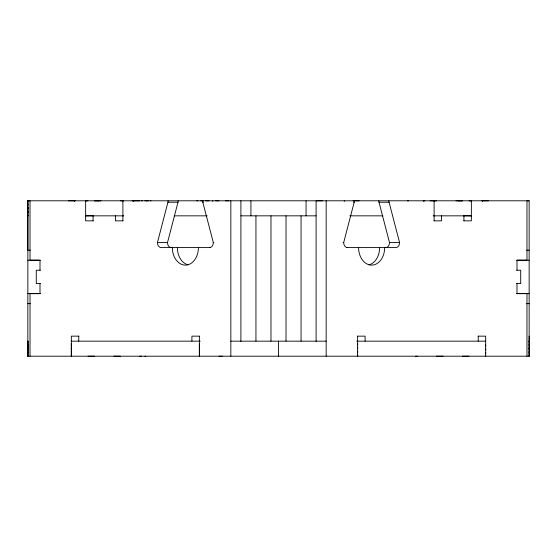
<?xml version="1.0" encoding="UTF-8"?>
<svg xmlns="http://www.w3.org/2000/svg" width="557" height="557" viewBox="0 0 557 557"><rect width="100%" height="100%" fill="white"/><g stroke="black" fill="none" stroke-linecap="round" stroke-linejoin="round"><path stroke-width="0.84" d="M27.85 352.442L27.85 353.382L27.85 347.742L27.85 349.622L27.85 348.682M27.85 344.922L27.85 345.862L27.85 343.982L27.857 346.802M40 270.222L40.007 260.196L30.022 260.196L30.022 200.798M357.636 354.948L357.636 356.202L357.636 336.15M357.636 352.442L357.636 351.188M357.636 348.682L357.636 347.429M357.636 344.922L357.636 343.669M485.683 353.695L485.683 352.442M485.683 349.935L485.683 348.682M485.683 346.175L485.683 344.922M517 283.59L516.993 293.616L526.978 293.616L526.978 356.202M529.15 336.15L529.15 356.202L27.85 356.202L27.85 200.798L529.15 200.798L529.15 356.202L529.15 355.262M529.15 351.502L529.15 353.382M529.15 349.622L529.15 347.742M529.15 343.982L529.15 345.862M27.85 205.498L27.85 203.618M71.317 354.948L71.317 356.202L71.317 336.15L78.864 336.15M71.317 351.188L71.317 353.695M71.317 347.429L71.317 349.935M71.317 343.669L71.317 346.175M199.364 347.429L199.364 349.935M199.364 343.669L199.364 346.175M199.364 354.948L199.364 356.202L199.364 336.15M199.364 351.188L199.364 353.695M529.15 348.682L529.15 348.216M27.85 355.262L27.857 356.202L27.857 354.322M210.219 247.587L161.161 247.587A5.013 3.725 90 0 1 157.436 242.573L167.929 202.233A5.013 3.725 90 0 0 168.082 200.798M171.222 247.587A5.013 3.725 90 0 1 167.497 242.573L177.989 202.233A5.013 3.725 90 0 0 178.143 200.798M347.415 247.587A5.013 3.725 -90 0 1 343.69 242.573L354.182 202.233A5.013 3.725 -90 0 0 354.336 200.798M141.394 200.798L142.202 200.798M150.153 200.798L150.961 200.798M353.11 200.798L353.918 200.798M145.551 356.202L144.931 356.202M202.804 200.798L203.521 200.798M355.742 200.798L356.341 200.798M94.864 200.798L96.542 200.798M132.113 200.798L133.791 200.798M144.931 200.798L145.551 200.798M146.811 200.798L147.431 200.798M147.737 200.798L148.329 200.798M146.178 200.798L147.313 200.798M196.837 200.798L197.972 200.798M200.812 200.798L201.947 200.798M356.647 200.798L357.893 200.798M358.527 200.798L359.14 200.798M407.418 200.798L408.553 200.798M423.209 200.798L424.887 200.798M433.269 200.798L434.112 200.798L434.112 220.851M460.465 200.798L462.136 200.798M470.526 200.798L471.361 200.798L471.361 220.851L463.814 220.851M68.72 200.798L75.174 200.798M94.544 200.798L100.998 200.798M120.563 200.798L123.731 200.798M139.737 200.798L133.283 200.798L133.207 201.272M205.714 200.798L209.021 200.798M215.643 200.798L218.95 200.798M225.571 200.798L228.885 200.798M322.378 200.798L316.098 200.798L316.098 341.441M430.171 200.798L436.632 200.798M456.002 200.798L462.456 200.798M481.826 200.798L488.287 200.798M469.036 200.798L471.361 200.798M527.897 200.798L529.15 200.798M167.929 202.233L177.989 202.233M202.664 200.798A5.013 3.725 90 0 0 202.818 202.233L203.451 202.233M353.556 202.233L354.182 202.233M378.857 200.798A5.013 3.725 90 0 0 379.011 202.233L389.078 202.233L399.571 242.573A5.013 3.725 -90 0 1 395.846 247.587L346.788 247.587M89.83 215.838L91.508 215.838M92.344 215.838L93.186 215.838M27.857 215.838L27.85 214.898L28.128 215.838M122.993 215.838L85.639 215.838L88.995 215.838M174.167 215.838L207.141 215.838M240.903 215.838L316.098 215.838M349.859 215.838L382.833 215.838M434.014 215.838L471.361 215.838L468.012 215.838M433.269 215.838L434.112 215.838M465.492 215.838L467.17 215.838M93.186 220.851L85.639 220.851L85.639 200.798L87.964 200.798M122.993 220.851L115.445 220.851L115.445 215.838M434.014 220.851L441.562 220.851L441.562 215.838M157.436 242.573L167.497 242.573M209.585 247.587A5.013 3.725 90 0 0 213.31 242.573L213.944 242.573M343.063 242.573L343.69 242.573M385.778 247.587A5.013 3.725 -90 0 0 389.503 242.573L399.571 242.573M30.357 250.184L27.85 250.184L27.857 200.798L29.103 200.798M526.644 250.184L529.15 250.184M27.85 260.21L40.383 260.21M516.618 260.21L529.15 260.21M40.473 270.222L36.282 270.222L36.282 283.59L40.473 283.59M516.527 270.222L520.718 270.222L520.718 283.59L516.527 283.59M27.85 293.63L40.383 293.63M516.618 293.63L529.15 293.63M27.85 303.656L30.357 303.656M526.644 303.656L529.15 303.656M199.462 336.15L191.914 336.15L191.914 341.163M357.538 336.15L365.086 336.15L365.086 341.163M478.136 336.15L485.683 336.15L485.683 356.202M28.128 341.163L27.857 356.202M71.317 341.163L200.207 341.163M230.842 341.163L326.158 341.163M356.793 341.163L485.683 341.163M528.872 341.163L529.15 342.102M88.09 356.202L94.544 356.202M113.913 356.202L120.375 356.202M139.737 356.202L141.353 356.202M218.95 356.202L222.264 356.202M415.647 356.202L417.263 356.202M436.632 356.202L443.087 356.202M462.456 356.202L468.91 356.202M85.639 200.798L86.474 200.798M463.814 215.838L464.656 215.838M122.895 215.838L123.731 215.838M379.011 202.233L389.503 242.573M202.818 202.233L213.31 242.573M517 270.222L516.993 260.196L526.978 260.196L526.978 200.798M40 283.59L40.007 293.616L30.022 293.616L30.022 356.202M482.362 200.798L482.362 201.272M478.233 336.15L478.233 341.163M463.911 215.838L463.911 220.851M458.884 200.798L458.884 201.272M423.793 200.798L423.793 201.272M326.158 200.798L326.158 356.202M306.072 200.798L306.072 215.838M301.058 215.838L301.058 341.163M286.02 215.838L286.02 341.163M278.5 341.163L278.5 356.202M270.981 215.838L270.981 341.163M255.942 215.838L255.942 341.163M250.928 200.798L250.928 215.838M240.903 200.798L240.903 341.441M230.842 200.798L230.842 356.202M122.895 200.798L122.895 220.851M98.116 200.798L98.116 201.272M93.089 215.838L93.089 220.851M78.767 336.15L78.767 341.163M74.638 200.798L74.638 201.272M212.753 201.342A5.013 3.725 -90 0 1 212.725 200.798M198.41 247.587A17.546 13.041 -90 0 1 185.377 265.132A17.546 13.041 -90 0 1 172.336 247.587M188.029 264.84A17.546 13.041 -90 0 1 177.363 247.587M344.275 200.798A5.013 3.725 90 0 1 344.254 201.342M384.671 247.587A17.546 13.041 90 0 1 371.63 265.132A17.546 13.041 90 0 1 358.59 247.587M389.078 202.233A5.013 3.725 90 0 1 388.918 200.798M379.637 247.587A17.546 13.041 90 0 1 368.971 264.84M27.85 341.163L27.857 342.102L27.85 341.163M27.85 212.078L27.85 213.018L27.85 211.138L27.85 212.078M27.85 208.318L27.85 209.258L27.85 207.378L27.85 208.318M27.85 200.798L27.85 201.738L27.857 200.798"/></g></svg>
